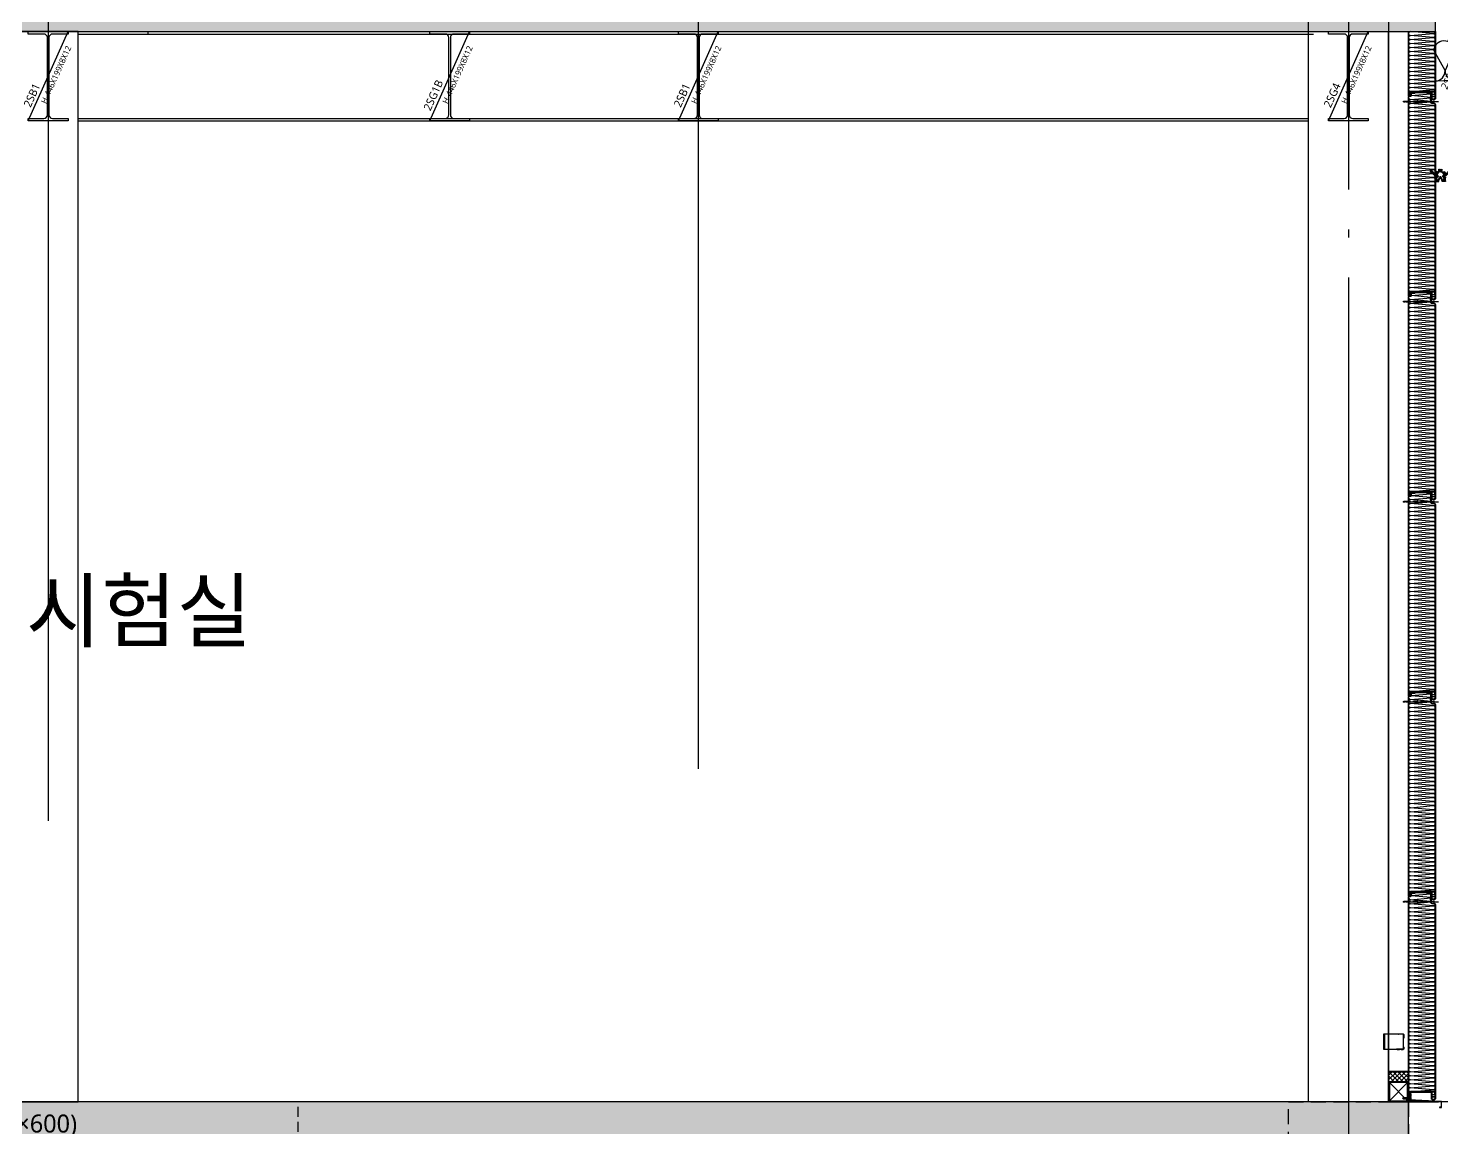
# Model space of a CAD drawing. Header units: millimetres. Extents: x 0 to 672800, y 0 to 118800.
# Drawn here: x 245851 to 252916, y 71865 to 77362 of the extents above; entities that cross this region are included whole.
import ezdxf
from ezdxf.enums import TextEntityAlignment as Align
from ezdxf.xclip import XClip

# ---------------------------------------------------------------- set-up
doc = ezdxf.new("R2010")
doc.units = ezdxf.units.MM
doc.header["$LTSCALE"] = 200
doc.header["$XCLIPFRAME"] = 0
for name, pattern in [('CEN', [62, 60, -1, 0, -1]), ('CEN-GAUN', [32.2, 30, -1, 0.2, -1]), ('HID2-AGI', [3.75, 2.5, -1.25]), ('HIDDEN', [0.375, 0.25, -0.125])]:
    doc.linetypes.add(name, pattern=pattern)
doc.layers.get('DEFPOINTS').update_dxf_attribs({"color": 137})
for name, color, linetype in [('0-S-col', 4, 'Continuous'), ('01하지철물', 253, 'Continuous'), ('09GIRDER', 2, 'Continuous'), ('0파일', 251, 'HIDDEN'), ('161', 161, 'Continuous'), ('5기초', 5, 'HIDDEN'), ('5기초버림콘크리트', 251, 'HIDDEN'), ('A-1', 1, 'Continuous'), ('A-CON', 2, 'Continuous'), ('A-sect_stl', 8, 'Continuous'), ('AA-XXXX-CNTL', 16, 'Continuous'), ('BOLT', 8, 'Continuous'), ('CEN', 1, 'CEN-GAUN'), ('CON', 2, 'Continuous'), ('ELE-8', 8, 'Continuous'), ('ELE-STL', 252, 'Continuous'), ('FLA', 2, 'Continuous'), ('HAT', 8, 'Continuous'), ('HAT-254', 254, 'Continuous'), ('HAT-INS', 252, 'Continuous'), ('HAT-INS1', 252, 'Continuous'), ('Insul', 252, 'Continuous'), ('PANEL', 6, 'Continuous'), ('S-253', 252, 'Continuous'), ('S-RCG', 5, 'HID2-AGI'), ('squrepipe', 252, 'Continuous'), ('STL', 4, 'Continuous'), ('SYP_BOLT', 9, 'Continuous'), ('SYP_FLASHING', 5, 'Continuous'), ('SYP_INSUL', 252, 'Continuous'), ('SYP_STEEL', 4, 'Continuous'), ('WALL', 2, 'Continuous')]:
    doc.layers.add(name, color=color, linetype=linetype)
doc.layers.add('TXT-1', color=137, linetype='Continuous', plot=False)
doc.styles.add('스타일1', font='malgun.ttf')

# ---------------------------------------------------------------- blocks, each defined once
blk = doc.blocks.new('*U327')
at = {"layer": 'HAT-INS'}
blk.add_lwpolyline([(0, 0, 0.414214), (0.25, 0.25), (0, 0.75, -1), (0.5, 0.75), (0.25, 0.25, 0.414214), (0.5, 0)], format="xyb", dxfattribs=at)
blk = doc.blocks.new('xr-sec$0$xr-plan$0$feef')
at = {"color": 5, "linetype": 'Continuous'}
for p, q in [((13373, 19647.3), (13370.8, 19644.8)), ((13370.8, 19643.9), (13370.9, 19643.7)), ((13371.9, 19643.7), (13374.2, 19646.2)), ((13374, 19647.3), (13374.2, 19647.1))]:
    blk.add_line(p, q, dxfattribs=at)
at = {"color": 5}
for p, q in [((13372, 19651.2), (13371.9, 19651.1)), ((13379.3, 19643.6), (13372, 19651.2)), ((13375.5, 19645.6), (13378.1, 19643))]:
    blk.add_line(p, q, dxfattribs=at)
at = {"color": 5, "linetype": 'Continuous'}
blk.add_lwpolyline([(13371.9, 19651.1), (13370.8, 19650), (13372.3, 19648.6), (13371.3, 19647.5), (13370.4, 19647.5), (13370.4, 19646.6), (13369.4, 19646.5), (13369.4, 19642.4), (13373.5, 19642.5), (13373.5, 19643.5), (13374.5, 19643.5), (13374.5, 19644.5), (13375.5, 19645.6)], dxfattribs=at)
for centre, start, end in [((13371.3, 19644.3), 138.79267, 221.16963), ((13371.4, 19644.2), 221.16963, 317.0702), ((13373.5, 19646.8), 42.38445, 138.79267), ((13373.7, 19646.6), 317.0702, 42.38445)]:
    blk.add_arc(centre, 0.669, start, end, dxfattribs=at)
blk = doc.blocks.new('xr-sec$0$xr-plan$0$fejkofe')
at = {"color": 5, "linetype": 'Continuous'}
for p, q in [((13408.8, 19637.6), (13411.2, 19622.2)), ((13409.7, 19638), (13412.2, 19622.2)), ((13412.7, 19622.2), (13414.7, 19636.7)), ((13413.6, 19622.2), (13415.7, 19636.7)), ((13418.5, 19622.3), (13416.1, 19636.7)), ((13419.4, 19622.2), (13417.1, 19636.7)), ((13419.9, 19622.2), (13421.9, 19636.7)), ((13420.8, 19622.3), (13422.9, 19636.8)), ((13425.7, 19622.4), (13423.4, 19636.8)), ((13426.7, 19622.3), (13424.3, 19636.7)), ((13429.3, 19638.2), (13427.1, 19622.3)), ((13430.2, 19637.7), (13428.1, 19622.4))]:
    blk.add_line(p, q, dxfattribs=at)
for centre, radius, start, end in [((13412.4, 19622.4), 1.2, 188.86711, 351.88752), ((13412.4, 19622.2), 0.234, 188.86711, 351.88752), ((13415.9, 19636.5), 1.2, 90.62692, 171.88752), ((13415.9, 19636.7), 0.234, 90.97715, 171.88752), ((13415.9, 19636.5), 1.2, 9.16787, 90.42846), ((13415.9, 19636.7), 0.234, 9.16787, 90.07823), ((13419.7, 19622.5), 1.2, 188.86711, 351.88752), ((13419.7, 19622.3), 0.234, 188.86711, 351.88752), ((13423.1, 19636.6), 1.2, 90.62692, 171.88752), ((13423.1, 19636.8), 0.234, 90.97715, 171.88752), ((13423.1, 19636.6), 1.2, 9.16787, 90.42846), ((13423.1, 19636.8), 0.234, 9.16787, 90.07823), ((13426.9, 19622.5), 1.2, 189.16787, 352.18828), ((13426.9, 19622.3), 0.234, 189.16787, 352.18828)]:
    blk.add_arc(centre, radius, start, end, dxfattribs=at)
blk = doc.blocks.new('xr-sec$0$xr-plan$0$SSSS')
at = {"color": 5}
for p, q in [((9234.1, 17007.6), (9233.4, 17008.4)), ((9234.1, 17007.6), (9234.7, 17006.4)), ((9234.7, 17009), (9235.4, 17008.2)), ((9235.4, 17008.2), (9235.5, 17006.8)), ((9253.6, 17008.4), (9253.2, 17007)), ((9254.4, 17009.2), (9253.6, 17008.4)), ((9254.9, 17007.8), (9254, 17006.6)), ((9255.6, 17008.5), (9254.9, 17007.8))]:
    blk.add_line(p, q, dxfattribs=at)
for name, p, xscale, yscale, zscale in [('xr-sec$0$xr-plan$0$feef', (-4111.2, -2585.5), 0.9974999999999454, 0.9974999999999454, 0.9974999999999454), ('xr-sec$0$xr-plan$0$fejkofe', (-2899.4, -764.2), 0.904931999999917, 0.904931999999917, 0.904931999999917)]:
    blk.add_blockref(name, p, dxfattribs=dict(at, xscale=xscale, yscale=yscale, zscale=zscale))
at = {"color": 5, "xscale": -0.9974999999999454, "yscale": 0.9974999999999454, "zscale": 0.9974999999999454, "rotation": 359.9999999999844}
blk.add_blockref('xr-sec$0$xr-plan$0$feef', (22600.3, -2585.3), dxfattribs=at)
blk = doc.blocks.new('xr-sec$0$xr-plan$0$sf al50')
at = {"color": 4, "linetype": 'Continuous'}
for p, q in [((13508.7, 20102.5), (13503.9, 20097.7)), ((13503.9, 20097.7), (13510.8, 20090.9)), ((13505, 20085.1), (13503.9, 20084)), ((13503.9, 20084), (13510.9, 20077)), ((13506.7, 20084.5), (13506.1, 20085.1)), ((13506.7, 20098.3), (13514, 20105.7)), ((13512.5, 20091.4), (13506.7, 20097.2)), ((13506.7, 20083.4), (13506.7, 20084.5)), ((13507.8, 20083.4), (13506.7, 20083.4)), ((13507.8, 20124.8), (13507.8, 20123.3)), ((13510.1, 20124.8), (13507.8, 20124.8)), ((13507.8, 20123.3), (13508.5, 20123.3)), ((13507.8, 20082.3), (13507.8, 20083.4)), ((13510.9, 20079.2), (13507.8, 20082.3)), ((13508.5, 20123.3), (13508.5, 20119.5)), ((13508.5, 20119.5), (13508.9, 20119.1)), ((13508.9, 20119.1), (13508.5, 20118.7)), ((13508.5, 20118.7), (13508.5, 20115.7)), ((13509.3, 20102.5), (13508.7, 20102.5)), ((13514.5, 20108.3), (13509.3, 20103.1)), ((13509.3, 20103.1), (13509.3, 20102.5)), ((13510.8, 20090.9), (13509.5, 20089.6)), ((13509.5, 20088.5), (13510.1, 20087.9)), ((13510.6, 20122.8), (13510.1, 20124.8)), ((13510.1, 20122.8), (13510.6, 20122.8)), ((13510.1, 20115.7), (13510.1, 20122.8)), ((13510.1, 20087.9), (13511.2, 20087.9)), ((13515.4, 20083.7), (13510.9, 20079.2)), ((13510.9, 20077), (13515.8, 20081.9)), ((13511.2, 20087.9), (13511.2, 20086.8)), ((13511.2, 20086.8), (13512.3, 20086.8)), ((13512.3, 20090.1), (13512.5, 20090.3)), ((13512.3, 20086.8), (13515.4, 20083.7)), ((13512.4, 20111.8), (13513.9, 20111.8)), ((13514.7, 20124.8), (13514.2, 20122.8)), ((13514.2, 20122.8), (13514.7, 20122.8)), ((13517, 20124.8), (13514.7, 20124.8)), ((13514.7, 20122.8), (13514.7, 20115.7)), ((13514.7, 20111), (13514.7, 20108.9)), ((13515.2, 20105.7), (13517, 20105.7)), ((13516.3, 20123.3), (13517, 20123.3)), ((13516.3, 20108.9), (13516.3, 20123.3)), ((13517, 20108.9), (13516.3, 20108.9)), ((13517, 20123.3), (13517, 20124.8)), ((13517, 20105.7), (13517, 20108.9))]:
    blk.add_line(p, q, dxfattribs=at)
at = {"color": 4}
for p, q in [((13517, 20084.4), (13512.3, 20089)), ((13517, 20082.1), (13516.4, 20082.1)), ((13517, 20084.4), (13517, 20082.1))]:
    blk.add_line(p, q, dxfattribs=at)
at = {"color": 4, "linetype": 'Continuous'}
for centre, radius, start, end in [((13505.6, 20084.5), 0.79, 45, 135), ((13507.2, 20097.7), 0.79, 135, 225), ((13512.4, 20115.7), 3.91, 180, 270), ((13510.1, 20089), 0.79, 135, 225), ((13512.4, 20115.7), 2.33, 180, 360), ((13512.9, 20089.6), 0.79, 135, 225), ((13511.9, 20090.9), 0.79, 315, 45), ((13513.9, 20111), 0.79, 360, 90), ((13514.6, 20105.1), 0.79, 45.1423, 135), ((13513.9, 20108.9), 0.79, 315, 360), ((13516.4, 20081.3), 0.79, 90, 135)]:
    blk.add_arc(centre, radius, start, end, dxfattribs=at)
blk = doc.blocks.new('xr-sec$0$xr-plan$0$SADFE')
at = {"color": 6}
for p, q in [((9613.1, 14992.4), (9613.8, 15006.7)), ((9613.1, 14992.4), (9613.8, 15006.7)), ((9613.9, 14992.4), (9613.1, 14992.4)), ((9613.9, 14992.4), (9613.1, 14992.4)), ((9613.1, 14990.4), (9614.1, 14990.5)), ((9613.1, 14990.4), (9614.1, 14990.5)), ((9613.1, 14988.4), (9613.1, 14990.4)), ((9613.1, 14988.4), (9613.1, 14990.4)), ((9614.2, 14988.4), (9613.1, 14988.4)), ((9614.2, 14988.4), (9613.1, 14988.4)), ((9614.2, 14988.4), (9613.1, 14988.4)), ((9614.2, 14988.4), (9613.1, 14988.4)), ((9613.5, 14986.4), (9614.3, 14986.5)), ((9613.5, 14986.4), (9614.3, 14986.5)), ((9613.5, 14984.4), (9613.5, 14986.4)), ((9613.5, 14984.4), (9613.5, 14986.4)), ((9614.5, 14984.4), (9613.5, 14984.4)), ((9614.5, 14984.4), (9613.5, 14984.4)), ((9613.8, 15006.7), (9616.8, 15008.7)), ((9613.8, 15006.7), (9616.8, 15008.7)), ((9619.8, 15006.7), (9613.8, 15006.7)), ((9619.8, 15006.7), (9613.8, 15006.7)), ((9613.8, 14982.4), (9614.6, 14982.6)), ((9613.8, 14982.4), (9614.6, 14982.6)), ((9613.8, 14980.4), (9613.8, 14982.4)), ((9613.8, 14980.4), (9613.8, 14982.4)), ((9614.7, 14980.4), (9613.8, 14980.4)), ((9614.7, 14980.4), (9613.8, 14980.4)), ((9614.7, 14980.4), (9613.8, 14980.4)), ((9614.7, 14980.4), (9613.8, 14980.4)), ((9614.7, 14980.4), (9613.8, 14980.4)), ((9614.7, 14980.4), (9613.8, 14980.4)), ((9614.1, 14990.5), (9613.9, 14992.4)), ((9614.1, 14990.5), (9613.9, 14992.4)), ((9614.2, 14995), (9616.8, 15001.7)), ((9614.2, 14995), (9616.8, 15001.7)), ((9615.8, 14995), (9614.2, 14995)), ((9615.8, 14995), (9614.2, 14995)), ((9614.3, 14986.5), (9614.2, 14988.4)), ((9614.3, 14986.5), (9614.2, 14988.4)), ((9614.6, 14982.6), (9614.5, 14984.4)), ((9614.6, 14982.6), (9614.5, 14984.4)), ((9614.8, 14979.3), (9614.7, 14980.4)), ((9614.8, 14979.3), (9614.7, 14980.4)), ((9616.8, 14979), (9615.8, 14995)), ((9616.8, 14979), (9615.8, 14995)), ((9616.8, 15009.7), (9616.8, 14958.7)), ((9616.8, 15008.7), (9619.8, 15006.7)), ((9616.8, 15008.7), (9619.8, 15006.7)), ((9616.8, 15001.7), (9619.4, 14995)), ((9616.8, 15001.7), (9619.4, 14995)), ((9616.8, 14979), (9617.8, 14995)), ((9616.8, 14979), (9617.8, 14995)), ((9619.4, 14995), (9617.8, 14995)), ((9619.4, 14995), (9617.8, 14995)), ((9618.8, 14979.3), (9618.9, 14980.4)), ((9618.8, 14979.3), (9618.9, 14980.4)), ((9618.9, 14980.4), (9619.8, 14980.4)), ((9618.9, 14980.4), (9619.8, 14980.4)), ((9618.9, 14980.4), (9619.8, 14980.4)), ((9618.9, 14980.4), (9619.8, 14980.4)), ((9618.9, 14980.4), (9619.8, 14980.4)), ((9618.9, 14980.4), (9619.8, 14980.4)), ((9619, 14982.6), (9619.1, 14984.4)), ((9619, 14982.6), (9619.1, 14984.4)), ((9619.8, 14982.4), (9619, 14982.6)), ((9619.8, 14982.4), (9619, 14982.6)), ((9619.1, 14984.4), (9620.1, 14984.4)), ((9619.1, 14984.4), (9620.1, 14984.4)), ((9619.3, 14986.5), (9619.4, 14988.4)), ((9619.3, 14986.5), (9619.4, 14988.4)), ((9620.1, 14986.4), (9619.3, 14986.5)), ((9620.1, 14986.4), (9619.3, 14986.5)), ((9619.4, 14988.4), (9620.5, 14988.4)), ((9619.4, 14988.4), (9620.5, 14988.4)), ((9619.4, 14988.4), (9620.5, 14988.4)), ((9619.4, 14988.4), (9620.5, 14988.4)), ((9619.5, 14990.5), (9619.6, 14992.4)), ((9619.5, 14990.5), (9619.6, 14992.4)), ((9620.5, 14990.4), (9619.5, 14990.5)), ((9620.5, 14990.4), (9619.5, 14990.5)), ((9619.6, 14992.4), (9620.4, 14992.4)), ((9619.6, 14992.4), (9620.4, 14992.4)), ((9620.4, 14992.4), (9619.8, 15006.7)), ((9620.4, 14992.4), (9619.8, 15006.7)), ((9619.8, 14980.4), (9619.8, 14982.4)), ((9619.8, 14980.4), (9619.8, 14982.4)), ((9620.1, 14984.4), (9620.1, 14986.4)), ((9620.1, 14984.4), (9620.1, 14986.4)), ((9620.5, 14988.4), (9620.5, 14990.4)), ((9620.5, 14988.4), (9620.5, 14990.4)), ((9614.1, 14962.6), (9611.4, 14960.6)), ((9611.7, 14960.6), (9616.3, 14960.6)), ((9611.7, 14959.9), (9621.9, 14959.9)), ((9613.8, 14979), (9614.8, 14979.3)), ((9613.8, 14979), (9614.8, 14979.3)), ((9613.8, 14979), (9613.8, 14963.4)), ((9613.8, 14979), (9613.8, 14963.4)), ((9619.8, 14963.9), (9613.8, 14963.9)), ((9619.8, 14963.4), (9613.8, 14963.4)), ((9616.3, 14962.4), (9617.3, 14962.4)), ((9616.3, 14962.4), (9616.3, 14959.9)), ((9617.3, 14962.4), (9617.3, 14959.9)), ((9617.3, 14960.6), (9621.9, 14960.6)), ((9619.8, 14979), (9618.8, 14979.3)), ((9619.8, 14979), (9618.8, 14979.3)), ((9619.5, 14962.6), (9622.1, 14960.6)), ((9619.8, 14979), (9619.8, 14963.4)), ((9619.8, 14979), (9619.8, 14963.4))]:
    blk.add_line(p, q, dxfattribs=at)
for centre, radius, start, end in [((9611.7, 14960.3), 0.373, 90, 270), ((9613.5, 14963.4), 1, 307.8008, 0), ((9620.1, 14963.4), 1, 180, 232.1992), ((9621.9, 14960.3), 0.373, 270, 90)]:
    blk.add_arc(centre, radius, start, end, dxfattribs=at)
blk = doc.blocks.new('EXP-J2')
at = {"color": 4}
for p, q in [((-50, 3.1), (-50, 0)), ((-46.8, 3.1), (-50, 3.1)), ((-47.7, 11.5), (-45.4, 13.5)), ((-47.7, 10.6), (-47.7, 11.5)), ((-46.8, 10.6), (-47.7, 10.6)), ((-47.7, 8.6), (-46.8, 9.6)), ((-47.7, 7.8), (-47.7, 8.6)), ((-46.8, 7.8), (-47.7, 7.8)), ((-47.7, 5.8), (-46.8, 6.7)), ((-47.7, 4.9), (-47.7, 5.8)), ((-46.8, 4.9), (-47.7, 4.9)), ((-46.8, 9.6), (-46.8, 10.6)), ((-46.8, 6.7), (-46.8, 7.8)), ((-46.8, 3.1), (-46.8, 4.9)), ((-45.4, 13.5), (-43.2, 11.5)), ((-43.2, 10.6), (-44.1, 10.6)), ((-44.1, 10.6), (-44.1, 9.6)), ((-44.1, 9.6), (-43.2, 8.6)), ((-43.2, 7.8), (-44.1, 7.8)), ((-44.1, 7.8), (-44.1, 6.7)), ((-44.1, 6.7), (-43.2, 5.8)), ((-43.2, 4.9), (-44.1, 4.9)), ((-44.1, 4.9), (-44.1, 3.1)), ((-44.1, 3.1), (-40.9, 3.1)), ((-43.2, 11.5), (-43.2, 10.6)), ((-43.2, 8.6), (-43.2, 7.8)), ((-43.2, 5.8), (-43.2, 4.9)), ((-43, 3.1), (-38.2, 3.1)), ((-37, 3.9), (-29.3, 21.8)), ((-34.4, 2), (-26.4, 20.6)), ((-34.4, 2), (-33.3, 2)), ((-33.3, 0), (-33.3, 2)), ((-15.6, 2), (-23.6, 20.6)), ((-13, 3.9), (-20.7, 21.8)), ((-16.7, 0), (-16.7, 2)), ((-15.6, 2), (-16.7, 2)), ((-7, 3.1), (-11.8, 3.1)), ((-11.8, 3), (-11.7, 3.1)), ((-5.9, 3.1), (-9.1, 3.1)), ((-6.8, 11.5), (-4.5, 13.5)), ((-6.8, 10.6), (-6.8, 11.5)), ((-5.9, 10.6), (-6.8, 10.6)), ((-6.8, 8.6), (-5.9, 9.6)), ((-6.8, 7.8), (-6.8, 8.6)), ((-5.9, 7.8), (-6.8, 7.8)), ((-6.8, 5.8), (-5.9, 6.7)), ((-6.8, 4.9), (-6.8, 5.8)), ((-5.9, 4.9), (-6.8, 4.9)), ((-5.9, 9.6), (-5.9, 10.6)), ((-5.9, 6.7), (-5.9, 7.8)), ((-5.9, 3.1), (-5.9, 4.9)), ((-4.5, 13.5), (-2.3, 11.5)), ((-2.3, 10.6), (-3.2, 10.6)), ((-3.2, 10.6), (-3.2, 9.6)), ((-3.2, 9.6), (-2.3, 8.6)), ((-2.3, 7.8), (-3.2, 7.8)), ((-3.2, 7.8), (-3.2, 6.7)), ((-3.2, 6.7), (-2.3, 5.8)), ((-2.3, 4.9), (-3.2, 4.9)), ((-3.2, 4.9), (-3.2, 3.1)), ((0, 3.1), (-3.2, 3.1)), ((-2.3, 11.5), (-2.3, 10.6)), ((-2.3, 8.6), (-2.3, 7.8)), ((-2.3, 5.8), (-2.3, 4.9)), ((0, 3.1), (0, 0)), ((-50, 0), (-33.3, 0)), ((0, 0), (-16.7, 0))]:
    blk.add_line(p, q, dxfattribs=at)
for centre, radius, start, end in [((-37.3, 3.1), 0.862, 180, 66.73572), ((-25, 20), 4.63, 90, 156.73572), ((-25, 20), 1.53, 90, 156.67274), ((-25, 20), 4.63, 23.26428, 90), ((-25, 20), 1.53, 23.32726, 90), ((-12.7, 3.1), 0.862, 113.26428, 0)]:
    blk.add_arc(centre, radius, start, end, dxfattribs=at)
at = {"color": 1, "extrusion": (0, 0, -1), "zscale": -1, "rotation": 311.9843744781616}
blk.add_blockref('xr-sec$0$xr-plan$0$SADFE', (-17513.7, -2836.5), dxfattribs=at)
at = {"color": 4, "rotation": 180}
blk.add_blockref('xr-sec$0$xr-plan$0$sf al50', (13467, 20127.9), dxfattribs=at)
at = {"color": 5, "extrusion": (0, 0, -1), "zscale": -1, "rotation": 180}
blk.add_blockref('xr-sec$0$xr-plan$0$SSSS', (9269.5, 17053.5), dxfattribs=at)
at = {"color": 1, "rotation": 311.9843744781016}
blk.add_blockref('xr-sec$0$xr-plan$0$SADFE', (-17563.9, -2836.5), dxfattribs=at)
at = {"color": 4, "extrusion": (0, 0, -1), "zscale": -1, "rotation": 180}
blk.add_blockref('xr-sec$0$xr-plan$0$sf al50', (13517, 20127.9), dxfattribs=at)
blk = doc.blocks.new('pile(500)-section')
at = {"layer": '0파일'}
for p, q in [((-250, 0), (-250, -714.2)), ((-250, 0), (250, 0)), ((250, 0), (250, -739.4))]:
    blk.add_line(p, q, dxfattribs=at)
for points in [[(-250, -714.2, -0.201908), (0, -725.4, 0.417045), (250, -739.4)], [(-250, -714.2, 0.379922), (0, -725.4)]]:
    blk.add_lwpolyline(points, format="xyb", dxfattribs=at)
blk = doc.blocks.new('S-PF1A-S2')
at = {"layer": '5기초'}
blk.add_lwpolyline([(-1250, 0), (-1250, -600), (1250, -600), (1250, 0)], close=True, dxfattribs=at)
at = {"layer": '5기초버림콘크리트'}
blk.add_lwpolyline([(1250, -600), (-1350, -600), (-1350, -660), (1350, -660), (1350, -600), (1250, -600)], dxfattribs=at)
at = {"layer": '0파일'}
blk.add_blockref('pile(500)-section', (0, -500), dxfattribs=at)
at = {"layer": 'DEFPOINTS', "style": '스타일1'}
blk.add_text('PF1A (2,000×2,500×600)', height=90, dxfattribs=at).set_placement((-510.1, -109), align=Align.MIDDLE_CENTER)
blk = doc.blocks.new('SCW-1')
at = {"layer": 'BOLT', "color": 8, "linetype": 'HIDDEN', "ltscale": 0.5}
for p, q in [((150, 3), (150, 9)), ((154.1, 12), (151.1, 9)), ((151.1, 9), (151.1, 3)), ((151.1, 3), (154.1, 0)), ((153.1, 5.4), (153.1, 6.6)), ((153.1, 6.6), (154.5, 6.6)), ((154.5, 5.4), (153.1, 5.4)), ((154.5, 12), (154.1, 12)), ((154.1, 0), (154.5, 0)), ((154.5, 6.6), (154.5, 12)), ((154.5, 0), (154.5, 5.4))]:
    blk.add_line(p, q, dxfattribs=at)
for points in [[(0, 6), (9, 7), (11, 9), (12, 7), (10, 3)], [(10, 3), (5, 3), (0, 6), (5, 9), (11, 9)], [(150, 3), (10, 3)], [(11, 9), (150, 9)]]:
    blk.add_lwpolyline(points, dxfattribs=at)
for centre, start, end in [((150.6, 9.2), 199.47122, 340.52878), ((150.6, 2.8), 19.47122, 160.52878)]:
    blk.add_arc(centre, 0.6, start, end, dxfattribs=at)
blk = doc.blocks.new('PANEL-135')
at = {"layer": '161'}
for p, q in [((150, 0), (0, 0)), ((150, -1000), (0, -1000))]:
    blk.add_line(p, q, dxfattribs=at)
at = {"layer": 'BOLT', "color": 8, "linetype": 'HIDDEN', "ltscale": 0.5}
for p, q in [((37.8, 20.4), (41.2, 17)), ((37.8, 19.3), (40.8, 16.3)), ((37.8, 8.7), (40.8, 11.7)), ((37.8, 7.6), (41.2, 11)), ((37.8, 6.4), (41.2, 3)), ((37.8, 5.3), (40.8, 2.3)), ((41.2, 17), (41.2, 11)), ((41.2, 3), (41.2, -3)), ((37.8, -5.3), (40.8, -2.3)), ((37.8, -6.1), (37.8, -6.1)), ((38.6, -5.6), (41.2, -3))]:
    blk.add_line(p, q, dxfattribs=at)
at = {"layer": 'HAT-INS1'}
for points in [[(37.8, 21.4), (137, 30)], [(137, 30.5), (39.6, 38.9)]]:
    blk.add_lwpolyline(points, dxfattribs=at)
for points in [[(147.4, 26.4, -0.625476), (139.5, 10.2), (37.8, 19.1)], [(37.8, 1.4), (139.5, 10.2, -1), (139.5, -9.8), (37.8, -0.9)], [(25.8, -19.8), (139.5, -9.8, -1), (139.5, -29.8), (25.8, -19.8), (25.8, -19.8, 1), (25.8, -39.8, 1)], [(25.8, -39.8), (139.5, -29.8, -1), (139.5, -49.8), (25.8, -39.8), (25.8, -39.8, 1), (25.8, -59.8, 1)], [(25.8, -59.8), (139.5, -49.8, -1), (139.5, -69.8), (25.8, -59.8), (25.8, -59.8, 1), (25.8, -79.8, 1)], [(25.8, -79.8), (139.5, -69.8, -1), (139.5, -89.8), (25.8, -79.8), (25.8, -79.8, 1), (25.8, -99.8, 1)], [(16.1, -12.4, 0.338737), (25.8, -19.8)], [(25.8, -99.8), (139.5, -89.8, -1), (139.5, -109.8), (25.8, -99.8), (25.8, -99.8, 1), (25.8, -119.8, 1)], [(25.8, -119.8), (139.5, -109.8, -1), (139.5, -129.8), (25.8, -119.8), (25.8, -119.8, 1), (25.8, -139.8, 1)], [(25.8, -139.8), (139.5, -129.8, -1), (139.5, -149.8), (25.8, -139.8), (25.8, -139.8, 1), (25.8, -159.8, 1)], [(25.8, -159.8), (139.5, -149.8, -1), (139.5, -169.8), (25.8, -159.8), (25.8, -159.8, 1), (25.8, -179.8, 1)], [(25.8, -179.8), (139.5, -169.8, -1), (139.5, -189.8), (25.8, -179.8), (25.8, -179.8, 1), (25.8, -199.8, 1)], [(25.8, -199.8), (139.5, -189.8, -1), (139.5, -209.8), (25.8, -199.8), (25.8, -199.8, 1), (25.8, -219.8, 1)], [(25.8, -219.8), (139.5, -209.8, -1), (139.5, -229.8), (25.8, -219.8), (25.8, -219.8, 1), (25.8, -239.8, 1)], [(25.8, -239.8), (139.5, -229.8, -1), (139.5, -249.8), (25.8, -239.8), (25.8, -239.8, 1), (25.8, -259.8, 1)], [(25.8, -259.8), (139.5, -249.8, -1), (139.5, -269.8), (25.8, -259.8), (25.8, -259.8, 1), (25.8, -279.8, 1)], [(25.8, -279.8), (139.5, -269.8, -1), (139.5, -289.8), (25.8, -279.8), (25.8, -279.8, 1), (25.8, -299.8, 1)], [(25.8, -299.8), (139.5, -289.8, -1), (139.5, -309.8), (25.8, -299.8), (25.8, -299.8, 1), (25.8, -319.8, 1)], [(25.8, -319.8), (139.5, -309.8, -1), (139.5, -329.8), (25.8, -319.8), (25.8, -319.8, 1), (25.8, -339.8, 1)], [(25.8, -339.8), (139.5, -329.8, -1), (139.5, -349.8), (25.8, -339.8), (25.8, -339.8, 1), (25.8, -359.8, 1)], [(25.8, -359.8), (139.5, -349.8, -1), (139.5, -369.8), (25.8, -359.8), (25.8, -359.8, 1), (25.8, -379.8, 1)], [(25.8, -379.8), (139.5, -369.8, -1), (139.5, -389.8), (25.8, -379.8), (25.8, -379.8, 1), (25.8, -399.8, 1)], [(25.8, -399.8), (139.5, -389.8, -1), (139.5, -409.8), (25.8, -399.8), (25.8, -399.8, 1), (25.8, -419.8, 1)], [(25.8, -419.8), (139.5, -409.8, -1), (139.5, -429.8), (25.8, -419.8), (25.8, -419.8, 1), (25.8, -439.8, 1)], [(25.8, -439.8), (139.5, -429.8, -1), (139.5, -449.8), (25.8, -439.8), (25.8, -439.8, 1), (25.8, -459.8, 1)], [(25.8, -459.8), (139.5, -449.8, -1), (139.5, -469.8), (25.8, -459.8), (25.8, -459.8, 1), (25.8, -479.8, 1)], [(25.8, -479.8), (139.5, -469.8, -1), (139.5, -489.8), (25.8, -479.8), (25.8, -479.8, 1), (25.8, -499.8, 1)], [(25.8, -499.8), (139.5, -489.8, -1), (139.5, -509.8), (25.8, -499.8), (25.8, -499.8, 1), (25.8, -519.8, 1)], [(25.8, -519.8), (139.5, -509.8, -1), (139.5, -529.8), (25.8, -519.8), (25.8, -519.8, 1), (25.8, -539.8, 1)], [(25.8, -539.8), (139.5, -529.8, -1), (139.5, -549.8), (25.8, -539.8), (25.8, -539.8, 1), (25.8, -559.8, 1)], [(25.8, -559.8), (139.5, -549.8, -1), (139.5, -569.8), (25.8, -559.8), (25.8, -559.8, 1), (25.8, -579.8, 1)], [(25.8, -579.8), (139.5, -569.8, -1), (139.5, -589.8), (25.8, -579.8), (25.8, -579.8, 1), (25.8, -599.8, 1)], [(25.8, -599.8), (139.5, -589.8, -1), (139.5, -609.8), (25.8, -599.8), (25.8, -599.8, 1), (25.8, -619.8, 1)], [(25.8, -619.8), (139.5, -609.8, -1), (139.5, -629.8), (25.8, -619.8), (25.8, -619.8, 1), (25.8, -639.8, 1)], [(25.8, -639.8), (139.5, -629.8, -1), (139.5, -649.8), (25.8, -639.8), (25.8, -639.8, 1), (25.8, -659.8, 1)], [(25.8, -659.8), (139.5, -649.8, -1), (139.5, -669.8), (25.8, -659.8), (25.8, -659.8, 1), (25.8, -679.8, 1)], [(25.8, -679.8), (139.5, -669.8, -1), (139.5, -689.8), (25.8, -679.8), (25.8, -679.8, 1), (25.8, -699.8, 1)], [(25.8, -699.8), (139.5, -689.8, -1), (139.5, -709.8), (25.8, -699.8), (25.8, -699.8, 1), (25.8, -719.8, 1)], [(25.8, -719.8), (139.5, -709.8, -1), (139.5, -729.8), (25.8, -719.8), (25.8, -719.8, 1), (25.8, -739.8, 1)], [(25.8, -739.8), (139.5, -729.8, -1), (139.5, -749.8), (25.8, -739.8), (25.8, -739.8, 1), (25.8, -759.8, 1)], [(25.8, -759.8), (139.5, -749.8, -1), (139.5, -769.8), (25.8, -759.8), (25.8, -759.8, 1), (25.8, -779.8, 1)], [(25.8, -779.8), (139.5, -769.8, -1), (139.5, -789.8), (25.8, -779.8), (25.8, -779.8, 1), (25.8, -799.8, 1)], [(25.8, -799.8), (139.5, -789.8, -1), (139.5, -809.8), (25.8, -799.8), (25.8, -799.8, 1), (25.8, -819.8, 1)], [(25.8, -819.8), (139.5, -809.8, -1), (139.5, -829.8), (25.8, -819.8), (25.8, -819.8, 1), (25.8, -839.8, 1)], [(25.8, -839.8), (139.5, -829.8, -1), (139.5, -849.8), (25.8, -839.8), (25.8, -839.8, 1), (25.8, -859.8, 1)], [(25.8, -859.8), (139.5, -849.8, -1), (139.5, -869.8), (25.8, -859.8), (25.8, -859.8, 1), (25.8, -879.8, 1)], [(25.8, -879.8), (139.5, -869.8, -1), (139.5, -889.8), (25.8, -879.8), (25.8, -879.8, 1), (25.8, -899.8, 1)], [(25.8, -899.8), (139.5, -889.8, -1), (139.5, -909.8), (25.8, -899.8), (25.8, -899.8, 1), (25.8, -919.8, 1)], [(25.8, -919.8), (139.5, -909.8, -1), (139.5, -929.8), (25.8, -919.8), (25.8, -919.8, 1), (25.8, -939.8, 1)], [(129.1, -948.8), (25.8, -939.8), (25.8, -939.8, 0.541794), (16.7, -953.8, 0.541794)], [(25.8, -939.8), (139.5, -929.8, -1), (139.5, -949.8), (138.9, -949.7)]]:
    blk.add_lwpolyline(points, format="xyb", dxfattribs=at)
at = {"layer": 'Insul', "color": 251}
for p, q in [((18.3, -964.5), (18.3, -973.7)), ((32.3, -964.5), (18.3, -964.5)), ((32.3, -973.7), (18.3, -973.7)), ((18.3, -974.7), (18.3, -983)), ((32.3, -974.7), (18.3, -974.7)), ((29, -986.4), (21.7, -986.4)), ((32.3, -964.5), (32.3, -973.7)), ((32.3, -974.7), (32.3, -983))]:
    blk.add_line(p, q, dxfattribs=at)
for points in [[(135.1, 38.5), (136, 38.5, 0.414214), (136.3, 38.8), (136.3, 39), (136.3, 39.5, 0.414214), (133.3, 42.5), (128.3, 43.2), (120.8, 43.2, -0.414214), (120.3, 43.7), (120.3, 44, -0.414214), (120.8, 44.5), (133.9, 44.5), (135.5, 44.1, 0.487928), (135.9, 44.4), (135.9, 44.5, 0.414214), (133.9, 46.5), (82.3, 46.5), (40.6, 46.5, 0.414214), (38.6, 44.5), (38.6, 44.4, 0.487928), (39, 44.1), (40.6, 44.5), (53.7, 44.5, -0.414214), (54.2, 44), (54.2, 43.7, -0.414214), (53.7, 43.2), (46.1, 43.2), (41.1, 42.5, 0.414214), (38.1, 39.5), (38.1, 39), (38.1, 38.8, 0.414214), (38.4, 38.5), (39.3, 38.5, 0.414214), (39.6, 38.8), (39.6, 39, -0.414214), (41.1, 40.5), (46.1, 41.2), (54.7, 41.2, 0.414214), (56.2, 42.7), (56.2, 44, -0.414214), (56.7, 44.5), (82.3, 44.5), (117.8, 44.5, -0.414214), (118.3, 44), (118.3, 42.7, 0.414214), (119.8, 41.2), (128.3, 41.2), (133.3, 40.5, -0.414214), (134.8, 39), (134.8, 38.8, 0.414214)], [(135.1, 38.5), (136, 38.5, 0.414214), (136.3, 38.8), (136.3, 39), (136.3, 39.5, 0.414214), (133.3, 42.5), (128.3, 43.2), (120.8, 43.2, -0.414214), (120.3, 43.7), (120.3, 44, -0.414214), (120.8, 44.5), (133.9, 44.5), (135.5, 44.1, 0.487928), (135.9, 44.4), (135.9, 44.5, 0.414214), (133.9, 46.5), (82.3, 46.5), (40.6, 46.5, 0.414214), (38.6, 44.5), (38.6, 44.4, 0.487928), (39, 44.1), (40.6, 44.5), (53.7, 44.5, -0.414214), (54.2, 44), (54.2, 43.7, -0.414214), (53.7, 43.2), (46.1, 43.2), (41.1, 42.5, 0.414214), (38.1, 39.5), (38.1, 39), (38.1, 38.8, 0.414214), (38.4, 38.5), (39.3, 38.5, 0.414214), (39.6, 38.8), (39.6, 39, -0.414214), (41.1, 40.5), (46.1, 41.2), (54.7, 41.2, 0.414214), (56.2, 42.7), (56.2, 44, -0.414214), (56.7, 44.5), (82.3, 44.5), (117.8, 44.5, -0.414214), (118.3, 44), (118.3, 42.7, 0.414214), (119.8, 41.2), (128.3, 41.2), (133.3, 40.5, -0.414214), (134.8, 39), (134.8, 38.8, 0.414214)], [(148.7, -968.9, -0.414214), (146.2, -971.4), (142.9, -971.4, -0.414214), (140.4, -968.9), (140.4, -953.8, 0.414214), (139.4, -952.8), (136.9, -952.8), (136.9, -951.8), (39, -951.8), (39, -952.8), (35.1, -952.8, 0.414214), (34.1, -953.8), (34.1, -983, -0.414191), (29.1, -988), (21.7, -988, -0.414236), (16.7, -983), (16.7, -949.8), (37, -949.8), (37, -948.8), (138.9, -948.8), (138.9, -949.8), (148.7, -949.8)], [(148.7, -968.9, -0.414214), (146.2, -971.4), (142.9, -971.4, -0.414214), (140.4, -968.9), (140.4, -953.8, 0.414214), (139.4, -952.8), (136.9, -952.8), (136.9, -951.8), (39, -951.8), (39, -952.8), (35.1, -952.8, 0.414214), (34.1, -953.8), (34.1, -983, -0.414191), (29.1, -988), (21.7, -988, -0.414236), (16.7, -983), (16.7, -949.8), (37, -949.8), (37, -948.8), (138.9, -948.8), (138.9, -949.8), (148.7, -949.8)], [(142, -951.4), (147, -951.4), (147, -968.9, -0.414214), (146.2, -969.7), (142.9, -969.7, -0.414214), (142, -968.9)]]:
    blk.add_lwpolyline(points, format="xyb", close=True, dxfattribs=at)
blk.add_lwpolyline([(32.3, -952.5), (32.3, -963.5), (18.3, -963.5), (18.3, -952.5)], close=True, dxfattribs=at)
for centre, start, end in [((21.7, -983), 180, 270.00431), ((29, -983), 270.00431, 0)]:
    blk.add_arc(centre, 3.35, start, end, dxfattribs=at)
at = {"layer": 'PANEL', "ltscale": 3}
for points in [[(44, 43.3), (44, 44.1), (39, 44.1, 0.414214), (37, 42.1), (37, -3.7, -0.39552), (32.8, -8.2), (19.7, -9.1, 0.39896), (15, -14.1), (15, -444.5), (15, -983.8, 0.414242), (20, -988.8), (31.5, -988.8, 0.414191), (35, -985.3), (35, -953.3), (42, -953.3), (42, -952.5), (34.2, -952.5), (34.2, -985.3, -0.414191), (31.5, -988), (20, -988, -0.414242), (15.8, -983.8), (15.8, -444.5), (15.8, -14.1, -0.399273), (19.8, -9.9), (32.8, -9, 0.39552), (37.8, -3.7), (37.8, 42.1, -0.414214), (39, 43.3), (44, 43.3)], [(130.5, 44.1), (130.5, 44.1), (130.5, 43.6), (135.5, 43.6, -0.414214), (137, 42.1), (137, 28.4, 0.414214), (139, 26.4), (148, 26.4, -0.414214), (149.5, 24.9), (149.5, -391.9), (149.5, -969.9, -0.414214), (148, -971.4), (141, -971.4, -0.414214), (139.5, -969.9), (139.5, -952.8), (137, -952.8), (137, -953.3), (139, -953.3), (139, -969.9, 0.414214), (141, -971.9), (148, -971.9, 0.414214), (150, -969.9), (150, -391.9), (150, 24.9, 0.414214), (148, 26.9), (139, 26.9, -0.414214), (137.5, 28.4), (137.5, 42.1, 0.414214), (135.5, 44.1), (130.5, 44.1)]]:
    blk.add_lwpolyline(points, format="xyb", dxfattribs=at)
at = {"layer": 'SYP_INSUL'}
for points in [[(37.8, 41.4), (38.9, 41.5)], [(38.1, 39), (37.8, 39.1)], [(56.2, 43.2), (70.1, 44.5)]]:
    blk.add_lwpolyline(points, dxfattribs=at)
at = {"layer": 'WALL', "color": 3}
blk.add_line((44, 43.3), (44, 43.3), dxfattribs=at)
at = {"xscale": -1}
blk.add_blockref('SCW-1', (176.2, -6), dxfattribs=at)
blk = doc.blocks.new('SDS32')
at = {"layer": 'SYP_BOLT'}
for p, q in [((-5, 2.1), (-8, 1)), ((8, 1), (-8, 1)), ((-8, 1), (-8, 0)), ((8, 0), (-8, 0)), ((-3, 0.3), (-3.5, 0)), ((-3, 0), (-3, -3.7)), ((-2.5, 9.1), (-2.5, 3.1)), ((2.5, 3.1), (2.5, 9.1)), ((3, 0), (3, -5.7)), ((5, 2.1), (8, 1)), ((8, 1), (8, 0)), ((-3, -3.7), (-3.5, -4)), ((3.8, -6.5), (-3.5, -4)), ((-3.5, -4), (-3, -4.7)), ((-3, -5.7), (-3.5, -6)), ((3.8, -8.5), (-3.5, -6)), ((-3.5, -6), (-3, -6.7)), ((-3, -7.7), (-3.5, -8)), ((3.8, -10.5), (-3.5, -8)), ((-3.5, -8), (-3, -8.7)), ((-3, -9.7), (-3.5, -10)), ((-3.5, -10), (-3, -10.7)), ((3.8, -12.5), (-3.5, -10)), ((-3, -11.7), (-3.5, -12)), ((3.8, -14.5), (-3.5, -12)), ((-3.5, -12), (-3, -12.7)), ((-3, -13.7), (-3.5, -14)), ((3.8, -16.5), (-3.5, -14)), ((-3.5, -14), (-3, -14.7)), ((-3, -15.7), (-3.5, -16)), ((3.8, -18.5), (-3.5, -16)), ((-3.5, -16), (-3, -16.7)), ((-3, -17.7), (-3.5, -18)), ((3.8, -20.5), (-3.5, -18)), ((-3.5, -18), (-3, -18.7)), ((3, -5.7), (-3, -3.7)), ((3, -6.7), (-3, -4.7)), ((-3, -4.7), (-3, -5.7)), ((3, -7.7), (-3, -5.7)), ((3, -8.7), (-3, -6.7)), ((-3, -6.7), (-3, -7.7)), ((3, -9.7), (-3, -7.7)), ((-3, -8.7), (-3, -9.7)), ((3, -10.7), (-3, -8.7)), ((3, -11.7), (-3, -9.7)), ((3, -12.7), (-3, -10.7)), ((-3, -10.7), (-3, -11.7)), ((3, -13.7), (-3, -11.7)), ((3, -14.7), (-3, -12.7)), ((-3, -12.7), (-3, -13.7)), ((3, -15.7), (-3, -13.7)), ((3, -16.7), (-3, -14.7)), ((-3, -14.7), (-3, -15.7)), ((3, -17.7), (-3, -15.7)), ((3, -18.7), (-3, -16.7)), ((-3, -16.7), (-3, -17.7)), ((3, -19.7), (-3, -17.7)), ((-3, -18.7), (-3, -21)), ((3, -20.7), (-3, -18.7)), ((3, -5.7), (3.8, -6.5)), ((3.8, -6.5), (3, -6.7)), ((3, -6.7), (3, -7.7)), ((3, -7.7), (3.8, -8.5)), ((3.8, -8.5), (3, -8.7)), ((3, -8.7), (3, -9.7)), ((3, -9.7), (3.8, -10.5)), ((3.8, -10.5), (3, -10.7)), ((3, -10.7), (3, -11.7)), ((3, -11.7), (3.8, -12.5)), ((3.8, -12.5), (3, -12.7)), ((3, -12.7), (3, -13.7)), ((3, -13.7), (3.8, -14.5)), ((3.8, -14.5), (3, -14.7)), ((3, -14.7), (3, -15.7)), ((3, -15.7), (3.8, -16.5)), ((3.8, -16.5), (3, -16.7)), ((3, -16.7), (3, -17.7)), ((3, -17.7), (3.8, -18.5)), ((3.8, -18.5), (3, -18.7)), ((3, -18.7), (3, -19.7)), ((3, -19.7), (3.8, -20.5)), ((3.8, -20.5), (3, -20.7)), ((3, -20.7), (3, -22))]:
    blk.add_line(p, q, dxfattribs=at)
blk.add_lwpolyline([(5, 3.1), (5, 2.1), (-5, 2.1), (-5, 3.1)], close=True, dxfattribs=at)
for points in [[(4, 3.1), (4, 9.1), (-4, 9.1), (-4, 3.1)], [(0, -32), (-1, -23), (-3, -21), (-1, -20), (3, -22)], [(3, -22), (3, -27), (0, -32), (-3, -27), (-3, -21)]]:
    blk.add_lwpolyline(points, dxfattribs=at)
at = {"layer": 'SYP_BOLT', "color": 0}
blk.add_solid([(8, 1), (-8, 1), (8, 0), (-8, 0)], dxfattribs=at)
blk = doc.blocks.new('WEL')
at = {"layer": 'SYP_STEEL', "color": 251}
for centre, end in [((0, 0), 180), ((2, 0), 120), ((4, 0), 120), ((6, 0), 120), ((8, 0), 120)]:
    blk.add_arc(centre, 2, 0, end, dxfattribs=at)
blk = doc.blocks.new('P100X100')
at = {"layer": 'squrepipe', "color": 1}
for p, q in [((-45.5, 45.5), (45.5, -45.5)), ((45.5, 45.5), (-45.5, -45.5)), ((-45.5, 45.5), (45.5, -45.5)), ((45.5, 45.5), (-45.5, -45.5)), ((-45.5, 45.5), (45.5, -45.5)), ((45.5, 45.5), (-45.5, -45.5)), ((-45.5, 45.5), (45.5, -45.5)), ((45.5, 45.5), (-45.5, -45.5))]:
    blk.add_line(p, q, dxfattribs=at)
at = {"layer": 'squrepipe', "color": 8}
for points in [[(-50, -50), (50, -50), (50, 50), (-50, 50)], [(-45.5, -45.5), (45.5, -45.5), (45.5, 45.5), (-45.5, 45.5)]]:
    blk.add_lwpolyline(points, close=True, dxfattribs=at)
blk = doc.blocks.new('PANEL-SIL1')
at = {"layer": 'HAT'}
h = blk.add_hatch(dxfattribs=at)
h.set_pattern_fill('ANSI37', color=256, scale=5)
h.set_pattern_definition([(45, (-37874.998, 100828.325), (-11.2253202, 11.2253202), []), (135, (-37874.998, 100828.325), (-11.2253202, -11.2253202), [])])
h.paths.add_polyline_path([(-125, 100), (-25, 100), (-25, 150), (-125, 150)])
at = {"layer": 'FLA', "color": 6}
blk.add_lwpolyline([(-280, -28), (-290, -28), (-290, 2), (-126.6, 9.5), (-126.6, 30), (-125, 30), (-125, 8), (-288.4, 0.5), (-288.4, -26.4), (-280, -26.4)], close=True, dxfattribs=at)
at = {"layer": 'STL'}
blk.add_lwpolyline([(-125, 200), (-123, 200), (-123, 152), (-23, 152), (-23, 50), (-25, 50), (-25, 150), (-125, 150), (-125, 200)], dxfattribs=at)
at = {"layer": 'SYP_FLASHING', "color": 251}
blk.add_lwpolyline([(-138.6, 39.1), (-136.3, 39.1), (-136.3, 28.1), (-127, 28.1, -0.414214), (-125, 26.1), (-125, 8.1), (-127.3, 8.1), (-127.3, 25.8), (-136.6, 25.8, -0.414214), (-138.6, 27.8)], format="xyb", close=True, dxfattribs=at)
at = {"layer": 'SYP_STEEL', "color": 251}
for p, q in [((-6, 337.5), (-6, 262.5)), ((-100, 262.5), (-65, 262.5))]:
    blk.add_line(p, q, dxfattribs=at)
blk.add_lwpolyline([(-100, 337.5), (0, 337.5), (0, 262.5), (-100, 262.5)], close=True, dxfattribs=at)
for centre, end in [((-100, 335.5), 210), ((-100, 333.5), 210), ((-100, 331.5), 210), ((-100, 329.5), 210), ((-100, 327.5), 210), ((-100, 325.5), 210), ((-100, 323.5), 210), ((-100, 321.5), 210), ((-100, 319.5), 270)]:
    blk.add_arc(centre, 2, 90, end, dxfattribs=at)
at = {"layer": 'A-sect_stl', "extrusion": (0, 0, -1), "zscale": -1}
blk.add_blockref('P100X100', (75, 50), dxfattribs=at)
at = {"layer": 'BOLT', "color": 0, "rotation": 90}
blk.add_blockref('SDS32', (-127.3, 17.2), dxfattribs=at)
at = {"layer": 'SYP_STEEL', "color": 251}
for p in [(-98, 337.5), (-78.3, 337.5)]:
    blk.add_blockref('WEL', p, dxfattribs=at)
at = {"layer": 'SYP_STEEL', "color": 251, "rotation": 90}
blk.add_blockref('WEL', (-100, 264.5), dxfattribs=at)
at = {"layer": 'SYP_STEEL', "color": 251, "extrusion": (0, 0, -1), "zscale": -1, "rotation": 180}
for p in [(98, 262.5), (78.3, 262.5)]:
    blk.add_blockref('WEL', p, dxfattribs=at)
blk = doc.blocks.new('SG-2SB1')
at = {"layer": '09GIRDER'}
blk.add_lwpolyline([(-99.5, -434), (-22, -434, 0.414214), (-4, -416), (-4, -30, 0.414214), (-22, -12), (-99.5, -12), (-99.5, 0), (99.5, 0), (99.5, -12), (22, -12, 0.414214), (4, -30), (4, -416, 0.414214), (22, -434), (99.5, -434), (99.5, -446), (-99.5, -446)], format="xyb", close=True, dxfattribs=at)
at = {"layer": 'DEFPOINTS'}
blk.add_line((-99.5, -446), (99.5, 0), dxfattribs=at)
at = {"layer": 'DEFPOINTS', "style": '스타일1'}
for s, height, p in [('H-446X199X8X12', 30, (39.8, -215.4)), ('2SB1', 40, (-81.4, -318, 0))]:
    blk.add_text(s, height=height, rotation=65.95413, dxfattribs=at).set_placement(p, align=Align.MIDDLE_CENTER)
blk = doc.blocks.new('SG-2SG4')
at = {"layer": '09GIRDER'}
blk.add_lwpolyline([(-99.5, -434), (-22, -434, 0.414214), (-4, -416), (-4, -30, 0.414214), (-22, -12), (-99.5, -12), (-99.5, 0), (99.5, 0), (99.5, -12), (22, -12, 0.414214), (4, -30), (4, -416, 0.414214), (22, -434), (99.5, -434), (99.5, -446), (-99.5, -446)], format="xyb", close=True, dxfattribs=at)
at = {"layer": 'DEFPOINTS'}
blk.add_line((-99.5, -446), (99.5, 0), dxfattribs=at)
at = {"layer": 'DEFPOINTS', "style": '스타일1'}
for s, height, p in [('H-446X199X8X12', 30, (39.8, -215.4)), ('2SG4', 40, (-81.4, -318, 0))]:
    blk.add_text(s, height=height, rotation=65.95413, dxfattribs=at).set_placement(p, align=Align.MIDDLE_CENTER)
blk = doc.blocks.new('SG-SB20')
at = {"layer": '09GIRDER'}
blk.add_lwpolyline([(62.5, 0), (62.5, -9), (3, -9), (3, -241), (62.5, -241), (62.5, -250), (-62.5, -250), (-62.5, -241), (-3, -241), (-3, -9), (-62.5, -9), (-62.5, 0)], close=True, dxfattribs=at)
at = {"layer": 'DEFPOINTS'}
blk.add_line((-62.5, -250), (62.5, 0), dxfattribs=at)
at = {"layer": 'DEFPOINTS', "style": '스타일1'}
for s, height, p in [('H-250X125X6X9', 20, (20.2, -116.2)), ('2SB20', 35, (-56.6, -182.2, 0))]:
    blk.add_text(s, height=height, rotation=63.43495, dxfattribs=at).set_placement(p, align=Align.MIDDLE_CENTER)

msp = doc.modelspace()

# ---------------------------------------------------------------- hatches: boundary and pattern name
at = {"layer": 'HAT-254'}
h = msp.add_hatch(color=256, dxfattribs=at)
h.dxf.hatch_style = 1
h.paths.add_polyline_path([(252885, 77494.9), (222025, 77494.9), (222025, 77344.9), (252885, 77344.9)])
h = msp.add_hatch(color=256, dxfattribs=at)
h.dxf.hatch_style = 1
h.paths.add_polyline_path([(223900, 71744.9), (237325, 71744.9), (243075, 71744.9), (252350, 71744.9), (252350, 71294.9), (252450, 71294.9), (252450, 69294.9), (252750, 69294.9), (252750, 71994.9), (223650, 71994.9), (223650, 70794.9), (209550, 70794.9), (209550, 71994.9), (209150, 71994.9), (209150, 71744.9), (209150, 70294.9), (223900, 70294.9)])

# ---------------------------------------------------------------- linework, layer by layer
at = {"layer": '0-S-col', "color": 8}
for points in [[(252650, 71994.9), (252250, 71994.9), (252250, 81844.9), (252650, 81844.9)], [(245800, 71994.9), (246100, 71994.9), (246100, 77344.9), (245800, 77344.9)]]:
    msp.add_lwpolyline(points, close=True, dxfattribs=at)
at = {"layer": '01하지철물'}
msp.add_line((252650, 71994.9), (252650, 77344.9), dxfattribs=at)
at = {"layer": 'A-1', "color": 251}
msp.add_line((252600, 77344.9), (252750, 77344.9), dxfattribs=at)
at = {"layer": 'A-CON'}
for points in [[(222025, 77344.9), (252885, 77344.9), (252885, 77494.9), (222025, 77494.9)], [(243075, 71744.9), (252350, 71744.9), (252350, 71294.9), (252450, 71294.9), (252450, 69294.9), (252750, 69294.9), (252750, 71994.9), (223650, 71994.9), (223650, 70794.9), (209550, 70794.9), (209550, 71994.9), (209150, 71994.9), (209150, 71744.9), (209150, 71744.9), (209150, 70294.9), (223900, 70294.9), (223900, 71744.9), (243075, 71744.9)]]:
    msp.add_lwpolyline(points, dxfattribs=at)
at = {"layer": 'AA-XXXX-CNTL', "linetype": 'CEN'}
msp.add_line((246450, 77331.9), (246450, 77344.9), dxfattribs=at)
at = {"layer": 'CEN'}
for p, q in [((252450, 88994.9), (252450, 66841.6)), ((289650, 71994.9), (204450, 71994.9))]:
    msp.add_line(p, q, dxfattribs=at)
at = {"layer": 'DEFPOINTS'}
for p, q in [((245950, 83594.9), (245950, 73398.7)), ((249200, 83594.9), (249200, 73658.8)), ((247857.1, 76898.9), (248056.1, 77344.9))]:
    msp.add_line(p, q, dxfattribs=at)
msp.add_lwpolyline([(247857.1, 76910.9), (247934.6, 76910.9, 0.414214), (247952.6, 76928.9), (247952.6, 77314.9, 0.414214), (247934.6, 77332.9), (247857.1, 77332.9), (247857.1, 77344.9), (248056.1, 77344.9), (248056.1, 77332.9), (247978.6, 77332.9, 0.414214), (247960.6, 77314.9), (247960.6, 76928.9, 0.414214), (247978.6, 76910.9), (248056.1, 76910.9), (248056.1, 76898.9), (247857.1, 76898.9)], format="xyb", close=True, dxfattribs=at)
at = {"layer": 'ELE-8'}
for p, q in [((252884.2, 77098.2), (280800, 78295.9)), ((252750, 69294.9), (252750, 71994.9))]:
    msp.add_line(p, q, dxfattribs=at)
at = {"layer": 'ELE-STL'}
for p, q in [((246100, 77332.9), (252275, 77332.9)), ((246100, 76910.9), (252250, 76910.9)), ((246100, 76898.9), (252250, 76898.9))]:
    msp.add_line(p, q, dxfattribs=at)
at = {"layer": 'S-RCG', "ltscale": 0.15}
msp.add_lwpolyline([(252150, 69294.9), (252150, 71994.9), (252750, 71994.9), (252750, 69294.9)], dxfattribs=at)

# ---------------------------------------------------------------- block references
msp.add_blockref('EXP-J2', (252935, 76594.9))
at = {"layer": 'A-CON'}
ref = msp.add_blockref('PANEL-135', (252900, 77994.9), dxfattribs=dict(at, xscale=-1))
XClip(ref).set_block_clipping_path([(0, -1000), (150, -649.9999999999)])
at = {"layer": 'CON', "xscale": -1}
for name, p in [('PANEL-135', (252900, 76994.9)), ('PANEL-135', (252900, 75994.9)), ('PANEL-135', (252900, 74994.9)), ('PANEL-135', (252900, 73994.9)), ('PANEL-135', (252900, 72994.9)), ('PANEL-SIL1', (252625, 71994.9))]:
    msp.add_blockref(name, p, dxfattribs=at)
at = {"layer": 'HAT-INS', "xscale": 199.9999999999999, "yscale": 199.9999999999999, "zscale": 199.9999999999999, "rotation": 2.454216712100465}
msp.add_blockref('*U327', (252885, 77098.2), dxfattribs=at)
at = {"layer": 'S-253'}
for name, p in [('SG-2SB1', (245950, 77344.9)), ('SG-2SB1', (249200, 77344.9)), ('SG-2SG4', (252450, 77344.9)), ('SG-SB20', (253012.5, 77303.3)), ('S-PF1A-S2', (245950, 71994.9))]:
    msp.add_blockref(name, p, dxfattribs=at)

# ---------------------------------------------------------------- texts
at = {"layer": 'DEFPOINTS', "style": '스타일1'}
for s, height, p in [('H-446X199X8X12', 30, (247996.4, 77129.5)), ('2SG1B', 40, (247875.2, 77027, 0))]:
    msp.add_text(s, height=height, rotation=65.95413, dxfattribs=at).set_placement(p, align=Align.MIDDLE_CENTER)
at = {"layer": 'TXT-1', "style": '스타일1'}
msp.add_text('A. Drive 시험실', height=300, dxfattribs=at).set_placement((245642, 74449.6), align=Align.MIDDLE_CENTER)

doc.saveas('drawing.dxf')
